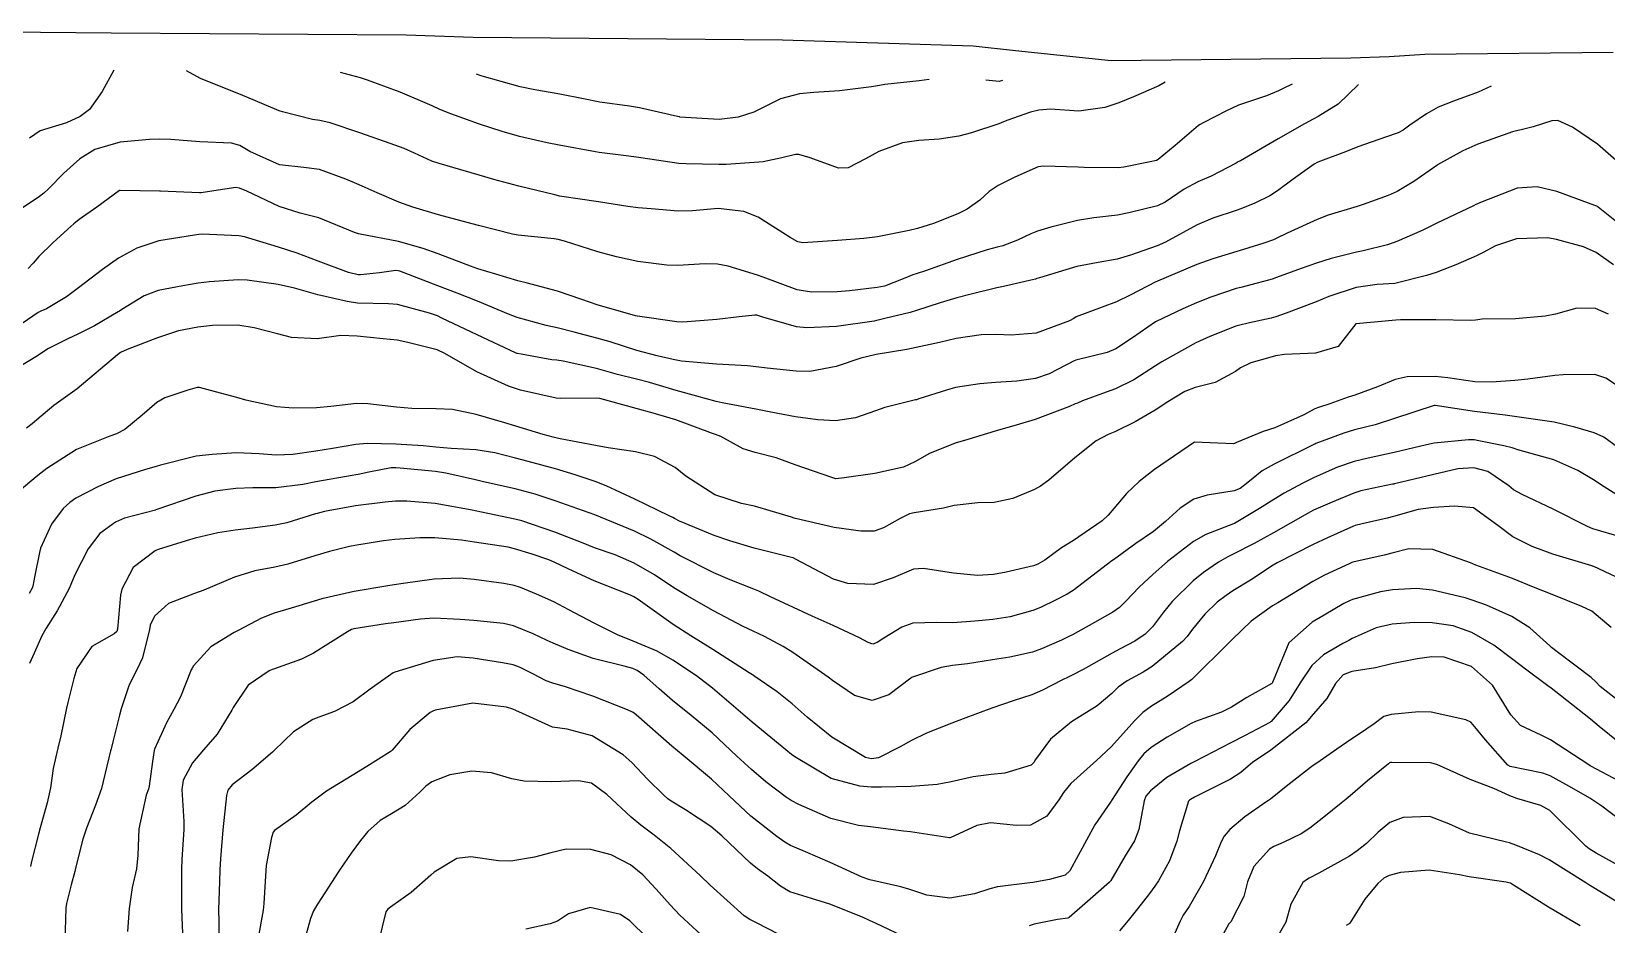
# Model space of a CAD drawing. Header units: metres. Extents: x 292545 to 299085, y 7450245 to 7463078.
# Drawn here: x 294543.8 to 294622.7, y 7462892.3 to 7462937 of the extents above; entities that cross this region are included whole.
import ezdxf

# ---------------------------------------------------------------- set-up
doc = ezdxf.new("R2010")
doc.units = ezdxf.units.M
for name, color, linetype in [('Area', 45, 'Continuous'), ('Curvas de Nivel 1m', 11, 'Continuous'), ('Curvas de Nivel 5m', 15, 'Continuous')]:
    doc.layers.add(name, color=color, linetype=linetype)

msp = doc.modelspace()

# ---------------------------------------------------------------- linework, layer by layer
at = {"layer": 'Area'}
msp.add_polyline3d([(294540.727, 7462937.02, 704.057), (294547.808, 7462936.96, 722.727), (294562.586, 7462936.849, 712.168), (294565.946, 7462936.73, 715.758), (294581.441, 7462936.61, 722.018), (294590.985, 7462936.302, 710.29), (294593.107, 7462936.06, 714.611), (294597.896, 7462935.571, 717.009), (294609.9, 7462935.709, 706.126), (294611.825, 7462935.775, 713.286), (294613.617, 7462935.879, 709.806), (294623.053, 7462935.99, 712.307)], dxfattribs=at)
at = {"layer": 'Curvas de Nivel 1m', "flags": 128}
for points, elevation in [([(294547.943, 7462935.09), (294547.365, 7462934.021), (294546.728, 7462933.105), (294546.269, 7462932.759), (294545.585, 7462932.44), (294544.262, 7462932.037), (294543.723, 7462931.68)], 703), ([(294606.973, 7462934.39), (294606.525, 7462934.163), (294606.289, 7462934.046), (294605.679, 7462933.801), (294604.282, 7462933.333), (294603.671, 7462933.044), (294602.514, 7462932.448), (294602.354, 7462932.367), (294602.272, 7462932.311), (294601.107, 7462931.313), (294600.254, 7462930.602), (294600.176, 7462930.558), (294599.853, 7462930.484), (294598.528, 7462930.218), (294598.248, 7462930.191), (294596.554, 7462930.211), (294596.248, 7462930.22), (294594.517, 7462930.278), (294594.248, 7462930.239), (294593.075, 7462929.727), (294592.234, 7462929.299), (294591.791, 7462929.012), (294591.322, 7462928.579), (294590.69, 7462928.113), (294590.216, 7462927.88), (294589, 7462927.398), (294588.208, 7462927.147), (294587.782, 7462927.049), (294586.204, 7462926.74), (294585.52, 7462926.65), (294584.202, 7462926.547), (294582.455, 7462926.433), (294582.201, 7462926.481), (294581.827, 7462926.694), (294580.213, 7462927.722), (294579.497, 7462928.002), (294578.217, 7462928.148), (294576.928, 7462928.04), (294576.215, 7462928.016), (294574.859, 7462928.132), (294574.217, 7462928.193), (294573.692, 7462928.262), (294572.22, 7462928.484), (294570.275, 7462928.777), (294570.222, 7462928.785), (294570.03, 7462928.832), (294568.237, 7462929.269), (294566.979, 7462929.608), (294566.242, 7462929.825), (294564.927, 7462930.212), (294564.248, 7462930.4), (294563.876, 7462930.533), (294563.009, 7462930.919), (294562.483, 7462931.155), (294562.256, 7462931.242), (294561.783, 7462931.409), (294560.263, 7462931.95), (294558.784, 7462932.448), (294558.269, 7462932.56), (294557.903, 7462932.61), (294556.391, 7462932.998), (294556.273, 7462933.03), (294556.227, 7462933.047), (294554.286, 7462933.872), (294552.914, 7462934.414), (294552.297, 7462934.665), (294551.583, 7462935.05)], 703), ([(294600.603, 7462934.48), (294600.291, 7462934.298), (294599.026, 7462933.752), (294598.282, 7462933.454), (294597.581, 7462933.206), (294596.278, 7462933.031), (294594.864, 7462933.127), (294594.278, 7462933.087), (294593.858, 7462932.973), (294592.678, 7462932.566), (294592.391, 7462932.449), (294592.271, 7462932.402), (294590.911, 7462931.939), (294590.265, 7462931.782), (294589.283, 7462931.625), (294588.262, 7462931.552), (294587.445, 7462931.445), (294586.257, 7462931.01), (294585.595, 7462930.65), (294584.724, 7462930.185), (294584.245, 7462930.174), (294582.827, 7462930.684), (294582.255, 7462930.86), (294582.091, 7462930.856), (294581.404, 7462930.698), (294580.466, 7462930.491), (294580.249, 7462930.47), (294578.619, 7462930.363), (294578.247, 7462930.362), (294576.617, 7462930.386), (294576.248, 7462930.405), (294574.337, 7462930.694), (294574.252, 7462930.703), (294573.613, 7462930.79), (294572.391, 7462930.944), (294572.254, 7462930.966), (294572.072, 7462930.994), (294570.258, 7462931.321), (294569.658, 7462931.437), (294568.262, 7462931.757), (294567.405, 7462932.003), (294566.268, 7462932.379), (294564.825, 7462932.894), (294564.276, 7462933.12), (294563.889, 7462933.296), (294562.289, 7462933.983), (294560.659, 7462934.585), (294560.299, 7462934.698), (294559.303, 7462934.96)], 704), ([(294610.293, 7462934.36), (294609.275, 7462933.378), (294608.277, 7462932.763), (294608.022, 7462932.636), (294607.583, 7462932.387), (294606.265, 7462931.64), (294604.374, 7462930.548), (294604.253, 7462930.486), (294604.218, 7462930.465), (294604.157, 7462930.431), (294602.908, 7462929.779), (294602.238, 7462929.486), (294601.564, 7462929.129), (294600.6, 7462928.474), (294600.221, 7462928.292), (294598.781, 7462927.931), (294598.216, 7462927.822), (294597.041, 7462927.686), (294596.213, 7462927.555), (294594.884, 7462927.214), (294594.208, 7462927.023), (294593.878, 7462926.882), (294593.208, 7462926.56), (294592.479, 7462926.288), (294592.199, 7462926.212), (294591.697, 7462926.077), (294590.193, 7462925.599), (294588.61, 7462925.037), (294588.186, 7462924.903), (294587.973, 7462924.834), (294587.487, 7462924.627), (294586.542, 7462924.272), (294586.176, 7462924.192), (294584.8, 7462924.034), (294584.173, 7462923.979), (294582.891, 7462923.964), (294582.174, 7462924.079), (294580.468, 7462924.707), (294580.184, 7462924.822), (294578.722, 7462925.266), (294578.189, 7462925.364), (294577.56, 7462925.375), (294576.188, 7462925.298), (294575.646, 7462925.308), (294574.19, 7462925.503), (294573.13, 7462925.734), (294572.195, 7462925.983), (294570.516, 7462926.51), (294570.201, 7462926.609), (294570.011, 7462926.643), (294568.202, 7462926.811), (294567.914, 7462926.863), (294566.209, 7462927.304), (294565.641, 7462927.456), (294564.217, 7462927.829), (294562.927, 7462928.215), (294562.226, 7462928.471), (294561.135, 7462928.941), (294560.237, 7462929.34), (294559.575, 7462929.621), (294558.244, 7462930.101), (294557.464, 7462930.201), (294556.246, 7462930.349), (294554.756, 7462931.015), (294554.256, 7462931.309), (294553.849, 7462931.432), (294552.258, 7462931.499), (294550.801, 7462931.604), (294550.259, 7462931.633), (294549.729, 7462931.604), (294548.257, 7462931.479), (294546.988, 7462931.109), (294546.248, 7462930.648), (294545.444, 7462929.925), (294544.675, 7462929.136), (294544.448, 7462928.919), (294544.227, 7462928.763), (294543.264, 7462928.102)], 702), ([(294616.933, 7462934.28), (294616.29, 7462933.979), (294615.056, 7462933.532), (294614.282, 7462933.227), (294613.691, 7462932.904), (294612.862, 7462932.324), (294612.525, 7462932.073), (294612.269, 7462931.936), (294611.647, 7462931.72), (294610.262, 7462931.237), (294609.635, 7462930.99), (294608.254, 7462930.473), (294608.076, 7462930.383), (294607.017, 7462929.623), (294606.232, 7462929.042), (294605.849, 7462928.793), (294605.098, 7462928.421), (294604.482, 7462928.166), (294604.219, 7462928.071), (294602.987, 7462927.67), (294602.212, 7462927.339), (294600.625, 7462926.474), (294600.201, 7462926.282), (294598.87, 7462925.819), (294598.194, 7462925.613), (294597.255, 7462925.446), (294596.19, 7462925.256), (294594.319, 7462924.683), (294594.184, 7462924.64), (294594.114, 7462924.621), (294593.808, 7462924.554), (294592.504, 7462924.241), (294592.177, 7462924.174), (294590.897, 7462923.864), (294590.169, 7462923.684), (294589.337, 7462923.437), (294588.159, 7462923.046), (294587.831, 7462922.95), (294586.573, 7462922.636), (294586.236, 7462922.556), (294586.152, 7462922.536), (294586.023, 7462922.513), (294584.149, 7462922.25), (294582.658, 7462922.174), (294582.148, 7462922.229), (294580.462, 7462922.707), (294580.154, 7462922.803), (294580.05, 7462922.816), (294579.277, 7462922.723), (294578.151, 7462922.591), (294576.45, 7462922.457), (294576.15, 7462922.474), (294574.176, 7462922.757), (294574.153, 7462922.765), (294574.082, 7462922.781), (294572.161, 7462923.333), (294571.383, 7462923.599), (294570.171, 7462924.011), (294568.599, 7462924.431), (294568.178, 7462924.539), (294567.074, 7462924.871), (294566.186, 7462925.139), (294565.807, 7462925.264), (294564.193, 7462925.877), (294563.437, 7462926.153), (294562.199, 7462926.495), (294560.285, 7462926.866), (294560.202, 7462926.881), (294560.002, 7462926.952), (294558.214, 7462927.686), (294557.277, 7462927.924), (294556.222, 7462928.246), (294554.602, 7462929.016), (294554.234, 7462929.178), (294554.056, 7462929.2), (294552.954, 7462929.033), (294552.328, 7462928.942), (294552.231, 7462928.936), (294550.279, 7462929.023), (294550.232, 7462929.027), (294548.26, 7462929.063), (294548.232, 7462929.056), (294547.098, 7462928.229), (294546.21, 7462927.603), (294545.939, 7462927.391), (294545.636, 7462927.126), (294544.891, 7462926.438), (294544.189, 7462925.745), (294543.905, 7462925.424), (294543.659, 7462925.145)], 701), ([(294623.373, 7462927.361), (294622.289, 7462928.219), (294622.255, 7462928.251), (294622.223, 7462928.274), (294622.134, 7462928.311), (294620.231, 7462929.007), (294619.243, 7462929.24), (294618.232, 7462929.18), (294616.397, 7462928.46), (294616.224, 7462928.379), (294616.166, 7462928.348), (294616.055, 7462928.292), (294614.815, 7462927.706), (294614.214, 7462927.414), (294613.476, 7462927.051), (294612.205, 7462926.493), (294611.749, 7462926.337), (294610.522, 7462926.031), (294610.197, 7462925.962), (294608.919, 7462925.646), (294608.189, 7462925.422), (294607.419, 7462925.157), (294606.177, 7462924.69), (294605.968, 7462924.62), (294605.215, 7462924.42), (294604.395, 7462924.203), (294604.17, 7462924.139), (294602.898, 7462923.717), (294602.168, 7462923.431), (294601.494, 7462923.129), (294600.153, 7462922.497), (294600.125, 7462922.48), (294598.969, 7462921.668), (294598.139, 7462921.125), (294597.7, 7462920.941), (294596.133, 7462920.551), (294596.056, 7462920.521), (294594.791, 7462919.872), (294594.119, 7462919.64), (294593.176, 7462919.501), (294592.116, 7462919.431), (294591.322, 7462919.375), (294590.112, 7462919.183), (294589.653, 7462919.061), (294588.269, 7462918.618), (294588.146, 7462918.576), (294588.102, 7462918.567), (294586.561, 7462918.18), (294586.104, 7462918.026), (294585.089, 7462917.664), (294584.096, 7462917.515), (294583.21, 7462917.565), (294582.098, 7462917.727), (294580.847, 7462917.958), (294580.104, 7462918.106), (294578.426, 7462918.417), (294578.109, 7462918.492), (294577.154, 7462918.75), (294576.116, 7462919.043), (294574.776, 7462919.436), (294574.121, 7462919.604), (294573.176, 7462919.847), (294572.126, 7462920.136), (294570.456, 7462920.501), (294570.13, 7462920.549), (294569.878, 7462920.582), (294568.355, 7462920.857), (294568.164, 7462920.891), (294568.133, 7462920.899), (294568.064, 7462920.93), (294566.142, 7462921.831), (294564.379, 7462922.669), (294564.152, 7462922.771), (294564.058, 7462922.807), (294563.752, 7462922.906), (294562.159, 7462923.345), (294561.707, 7462923.387), (294560.16, 7462923.418), (294559.628, 7462923.488), (294558.166, 7462923.824), (294557, 7462924.158), (294556.173, 7462924.354), (294554.626, 7462924.566), (294554.179, 7462924.579), (294552.735, 7462924.477), (294552.177, 7462924.406), (294551.407, 7462924.284), (294550.173, 7462924.043), (294549.475, 7462923.772), (294548.355, 7462923.088), (294548.233, 7462923.018), (294548.161, 7462922.974), (294546.981, 7462922.277), (294546.144, 7462921.852), (294545.639, 7462921.626), (294544.668, 7462921.135), (294544.339, 7462920.93), (294544.129, 7462920.775), (294543.114, 7462920.159)], 699), ([(294623.063, 7462925.334), (294622.199, 7462925.95), (294621.563, 7462926.226), (294620.206, 7462926.596), (294619.775, 7462926.677), (294618.207, 7462926.634), (294617.153, 7462926.276), (294616.537, 7462925.946), (294616.195, 7462925.782), (294615.164, 7462925.325), (294614.183, 7462924.954), (294613.692, 7462924.803), (294612.174, 7462924.408), (294612.105, 7462924.4), (294611.231, 7462924.344), (294610.171, 7462924.198), (294608.799, 7462923.742), (294608.164, 7462923.48), (294606.674, 7462922.918), (294606.156, 7462922.735), (294605.908, 7462922.66), (294604.83, 7462922.423), (294604.28, 7462922.3), (294604.151, 7462922.262), (294602.841, 7462921.748), (294602.143, 7462921.422), (294600.442, 7462920.475), (294600.252, 7462920.357), (294600.13, 7462920.279), (294599.035, 7462919.575), (294598.112, 7462919.129), (294597.655, 7462918.959), (294596.472, 7462918.516), (294596.212, 7462918.409), (294596.101, 7462918.363), (294595.819, 7462918.244), (294594.093, 7462917.578), (294593.302, 7462917.346), (294592.087, 7462917), (294590.715, 7462916.591), (294590.081, 7462916.395), (294588.806, 7462915.882), (294588.071, 7462915.457), (294587.498, 7462915.197), (294586.065, 7462914.88), (294584.523, 7462914.663), (294584.111, 7462914.62), (294584.062, 7462914.626), (294583.913, 7462914.672), (294582.069, 7462915.322), (294581.115, 7462915.657), (294580.075, 7462915.935), (294579.468, 7462916.11), (294578.346, 7462916.736), (294578.084, 7462916.84), (294577.939, 7462916.887), (294576.095, 7462917.567), (294574.968, 7462917.909), (294574.103, 7462918.132), (294572.286, 7462918.632), (294572.111, 7462918.66), (294570.305, 7462918.633), (294570.11, 7462918.656), (294569.281, 7462918.842), (294568.312, 7462919.054), (294568.115, 7462919.115), (294567.72, 7462919.261), (294566.124, 7462919.967), (294564.523, 7462920.896), (294564.135, 7462921.068), (294562.667, 7462921.45), (294562.139, 7462921.558), (294561.444, 7462921.633), (294560.141, 7462921.765), (294559.313, 7462921.786), (294558.14, 7462921.631), (294556.843, 7462921.692), (294556.142, 7462921.873), (294554.981, 7462922.181), (294554.152, 7462922.311), (294552.894, 7462922.29), (294552.15, 7462922.21), (294551.184, 7462922.023), (294550.142, 7462921.681), (294549.705, 7462921.509), (294548.619, 7462921.085), (294548.281, 7462920.939), (294548.13, 7462920.83), (294546.113, 7462919.12), (294544.946, 7462918.286), (294544.089, 7462917.565), (294543.861, 7462917.368), (294543.569, 7462917.145)], 698), ([(294622.817, 7462922.867), (294622.162, 7462923.143), (294621.231, 7462923.16), (294620.159, 7462922.865), (294619.641, 7462922.762), (294618.157, 7462922.629), (294616.478, 7462922.607), (294616.156, 7462922.56), (294615.909, 7462922.539), (294614.156, 7462922.581), (294612.394, 7462922.575), (294612.155, 7462922.559), (294610.174, 7462922.381), (294610.153, 7462922.376), (294609.272, 7462921.238), (294608.138, 7462920.909), (294606.581, 7462920.847), (294606.137, 7462920.769), (294605.849, 7462920.699), (294604.89, 7462920.422), (294604.379, 7462920.178), (294604.126, 7462919.997), (294603.118, 7462919.44), (294602.114, 7462919.186), (294601.585, 7462918.983), (294600.748, 7462918.47), (294600.099, 7462918.059), (294599.107, 7462917.475), (294598.088, 7462916.97), (294597.758, 7462916.831), (294597.154, 7462916.509), (294596.074, 7462915.666), (294594.783, 7462914.543), (294594.366, 7462914.24), (294594.056, 7462914.076), (294592.981, 7462913.628), (294592.046, 7462913.435), (294591.221, 7462913.406), (294590.043, 7462913.273), (294589.502, 7462913.145), (294588.037, 7462912.911), (294587.804, 7462912.855), (294587.325, 7462912.627), (294586.498, 7462912.166), (294586.027, 7462912), (294585.361, 7462911.985), (294584.028, 7462912.171), (294582.095, 7462912.627), (294582.032, 7462912.646), (294581.893, 7462912.691), (294580.041, 7462913.246), (294579.392, 7462913.371), (294578.049, 7462913.807), (294576.603, 7462914.755), (294576.067, 7462915.177), (294575.028, 7462915.731), (294574.075, 7462915.964), (294572.716, 7462916.164), (294572.078, 7462916.284), (294570.298, 7462916.611), (294570.081, 7462916.66), (294569.946, 7462916.696), (294569.45, 7462916.839), (294568.089, 7462917.256), (294567.533, 7462917.424), (294566.097, 7462917.837), (294564.913, 7462918.08), (294564.101, 7462918.123), (294562.875, 7462918.144), (294562.102, 7462918.209), (294560.671, 7462918.378), (294560.105, 7462918.394), (294558.822, 7462918.243), (294558.101, 7462918.162), (294556.932, 7462918.156), (294556.101, 7462918.221), (294554.564, 7462918.557), (294554.108, 7462918.688), (294552.796, 7462919.04), (294552.247, 7462919.181), (294552.114, 7462919.181), (294552.004, 7462919.161), (294551.654, 7462919.055), (294550.508, 7462918.665), (294550.103, 7462918.429), (294549.372, 7462917.799), (294548.495, 7462917.086), (294548.081, 7462916.875), (294547.741, 7462916.757), (294546.073, 7462916.089), (294544.587, 7462915.135), (294544.296, 7462914.902), (294544.059, 7462914.715), (294543.205, 7462913.994)], 697), ([(294624.111, 7462918.706), (294622.683, 7462919.654), (294622.127, 7462919.843), (294620.533, 7462919.83), (294620.126, 7462919.789), (294618.766, 7462919.611), (294618.122, 7462919.541), (294616.95, 7462919.448), (294616.121, 7462919.474), (294614.762, 7462919.665), (294614.124, 7462919.735), (294612.734, 7462919.721), (294612.122, 7462919.584), (294611.237, 7462919.228), (294610.11, 7462918.808), (294609.775, 7462918.697), (294608.847, 7462918.373), (294608.286, 7462918.193), (294608.1, 7462918.121), (294607.516, 7462917.808), (294606.091, 7462917.174), (294605.522, 7462916.982), (294604.182, 7462916.429), (294604.115, 7462916.397), (294604.082, 7462916.382), (294604.022, 7462916.37), (294602.083, 7462916.45), (294600.069, 7462915.08), (294599.311, 7462914.488), (294598.672, 7462913.875), (294598.042, 7462913.133), (294597.752, 7462912.79), (294597.451, 7462912.509), (294596.023, 7462911.53), (294595.406, 7462911.149), (294594.572, 7462910.544), (294594.223, 7462910.335), (294594.01, 7462910.261), (294592.636, 7462909.934), (294592.005, 7462909.814), (294591.202, 7462909.779), (294590.006, 7462909.883), (294588.498, 7462910.125), (294588.008, 7462910.092), (294586.981, 7462909.652), (294586, 7462909.328), (294584.708, 7462909.368), (294584.002, 7462909.593), (294582.129, 7462910.571), (294582.012, 7462910.64), (294581.976, 7462910.654), (294581.825, 7462910.692), (294580.017, 7462911.145), (294578.8, 7462911.508), (294578.023, 7462911.775), (294576.288, 7462912.5), (294576.032, 7462912.629), (294575.942, 7462912.671), (294575.755, 7462912.764), (294574.045, 7462913.603), (294572.604, 7462914.255), (294572.06, 7462914.476), (294571.06, 7462914.82), (294570.066, 7462915.113), (294568.7, 7462915.481), (294568.071, 7462915.648), (294567.031, 7462915.912), (294566.075, 7462916.063), (294564.841, 7462916.127), (294564.076, 7462916.198), (294563.434, 7462916.268), (294562.077, 7462916.348), (294560.644, 7462916.378), (294560.077, 7462916.33), (294558.899, 7462916.137), (294558.073, 7462916.004), (294556.917, 7462915.833), (294556.071, 7462915.791), (294555.22, 7462915.86), (294554.072, 7462915.908), (294552.872, 7462915.839), (294552.07, 7462915.745), (294550.288, 7462915.291), (294550.064, 7462915.225), (294549.535, 7462915.075), (294548.058, 7462914.611), (294547.18, 7462914.229), (294546.048, 7462913.637), (294545.74, 7462913.429), (294545.409, 7462913.126), (294544.821, 7462912.342), (294544.279, 7462911.137), (294544.22, 7462910.929), (294543.999, 7462909.779), (294543.89, 7462909.245), (294543.858, 7462909.141), (294543.713, 7462908.867)], 696), ([(294623.495, 7462913.646), (294622.592, 7462914.212), (294622.058, 7462914.56), (294621.269, 7462915.024), (294620.076, 7462915.568), (294618.27, 7462916.069), (294618.082, 7462916.132), (294617.987, 7462916.167), (294617.565, 7462916.268), (294616.32, 7462916.521), (294616.086, 7462916.559), (294615.806, 7462916.572), (294614.084, 7462916.396), (294613.703, 7462916.316), (294612.079, 7462915.925), (294610.78, 7462915.649), (294610.074, 7462915.478), (294609.245, 7462915.194), (294608.066, 7462914.677), (294607.497, 7462914.388), (294606.57, 7462913.888), (294606.05, 7462913.574), (294605.338, 7462913.123), (294604.168, 7462912.429), (294604.083, 7462912.379), (294604.032, 7462912.358), (294602.642, 7462911.829), (294602.023, 7462911.48), (294600.731, 7462910.469), (294600.006, 7462909.837), (294599.307, 7462909.179), (294598.643, 7462908.493), (294598.312, 7462908.172), (294597.985, 7462907.942), (294597.073, 7462907.417), (294595.967, 7462906.799), (294595.789, 7462906.708), (294595.407, 7462906.536), (294594.404, 7462906.1), (294593.957, 7462905.939), (294592.828, 7462905.688), (294591.953, 7462905.542), (294590.711, 7462905.349), (294589.95, 7462905.261), (294589.384, 7462905.171), (294587.943, 7462904.675), (294587.909, 7462904.655), (294587.865, 7462904.621), (294586.766, 7462903.8), (294585.932, 7462903.512), (294585.04, 7462903.759), (294583.941, 7462904.515), (294583.733, 7462904.672), (294581.955, 7462905.908), (294581.475, 7462906.214), (294580.539, 7462906.711), (294579.967, 7462906.989), (294579.474, 7462907.222), (294577.982, 7462907.997), (294576.658, 7462908.753), (294575.997, 7462909.161), (294575.027, 7462909.798), (294574.009, 7462910.394), (294573.055, 7462910.8), (294572.018, 7462911.16), (294571.454, 7462911.383), (294570.03, 7462911.945), (294568.388, 7462912.504), (294568.039, 7462912.592), (294566.687, 7462912.874), (294566.044, 7462913.005), (294565.888, 7462913.038), (294564.048, 7462913.372), (294562.622, 7462913.495), (294562.049, 7462913.491), (294561.534, 7462913.449), (294560.046, 7462913.256), (294558.497, 7462912.973), (294558.137, 7462912.883), (294558.041, 7462912.853), (294556.611, 7462912.417), (294556.032, 7462912.287), (294554.892, 7462912.149), (294554.028, 7462912.05), (294553.154, 7462911.905), (294552.022, 7462911.64), (294551.573, 7462911.501), (294550.167, 7462911.068), (294550.052, 7462911.03), (294550.012, 7462911.014), (294548.915, 7462910.169), (294548.344, 7462909.086), (294548.286, 7462908.791), (294548.128, 7462907.088), (294548.093, 7462906.967), (294547.969, 7462906.856), (294546.851, 7462906.215), (294546.095, 7462905.118), (294545.938, 7462904.62), (294545.643, 7462903.405), (294545.577, 7462903.123), (294545.289, 7462901.74), (294545.144, 7462901.127), (294544.911, 7462900.101), (294544.771, 7462899.131), (294544.614, 7462898.384), (294544.263, 7462897.136), (294544.176, 7462896.808), (294543.827, 7462895.44), (294543.767, 7462895.198)], 694), ([(294623.506, 7462911.676), (294622.032, 7462912.114), (294621.762, 7462912.223), (294620.046, 7462913.092), (294618.491, 7462913.821), (294618.06, 7462914.068), (294617.813, 7462914.264), (294616.774, 7462914.983), (294616.072, 7462915.171), (294615.263, 7462915.107), (294614.068, 7462914.825), (294612.087, 7462914.363), (294612.063, 7462914.354), (294611.998, 7462914.341), (294610.408, 7462914.006), (294610.056, 7462913.9), (294608.97, 7462913.45), (294608.043, 7462913.037), (294607.611, 7462912.815), (294606.884, 7462912.397), (294606.028, 7462911.91), (294605.066, 7462911.376), (294604.017, 7462910.847), (294603.738, 7462910.71), (294603.282, 7462910.437), (294602.526, 7462909.926), (294602.004, 7462909.512), (294600.958, 7462908.466), (294600.526, 7462907.933), (294599.974, 7462907.208), (294599.611, 7462906.841), (294599.085, 7462906.489), (294598.355, 7462906.1), (294597.957, 7462905.882), (294596.493, 7462905.067), (294595.945, 7462904.775), (294595.778, 7462904.698), (294595.438, 7462904.535), (294594.458, 7462904.022), (294593.932, 7462903.796), (294592.994, 7462903.493), (294591.921, 7462903.119), (294590.489, 7462902.591), (294589.92, 7462902.381), (294588.658, 7462901.866), (294587.906, 7462901.502), (294587.336, 7462901.191), (294586.24, 7462900.645), (294585.892, 7462900.59), (294585.589, 7462900.653), (294583.908, 7462901.68), (294582.682, 7462902.682), (294581.929, 7462903.346), (294581.173, 7462903.939), (294580.053, 7462904.718), (294579.987, 7462904.763), (294579.944, 7462904.788), (294579.773, 7462904.894), (294577.956, 7462906.062), (294576.842, 7462906.751), (294575.971, 7462907.318), (294574.204, 7462908.573), (294573.992, 7462908.709), (294573.82, 7462908.792), (294572, 7462909.509), (294570.733, 7462910.095), (294570.009, 7462910.435), (294569.729, 7462910.553), (294568.906, 7462910.847), (294568.017, 7462911.115), (294567.698, 7462911.183), (294566.021, 7462911.443), (294565.369, 7462911.54), (294564.024, 7462911.665), (294563.271, 7462911.664), (294562.023, 7462911.575), (294561.449, 7462911.508), (294560.018, 7462911.282), (294559.749, 7462911.222), (294558.757, 7462910.969), (294558.011, 7462910.757), (294556.662, 7462910.338), (294556.005, 7462910.188), (294555.013, 7462909.999), (294554, 7462909.693), (294552.463, 7462909.043), (294551.991, 7462908.862), (294550.687, 7462908.362), (294549.98, 7462907.735), (294549.77, 7462907.277), (294549.727, 7462907.072), (294549.385, 7462905.642), (294549.114, 7462905.078), (294548.721, 7462904.296), (294548.314, 7462903.086), (294548.225, 7462902.78), (294547.898, 7462901.447), (294547.828, 7462901.157), (294547.811, 7462901.091), (294547.788, 7462900.988), (294547.322, 7462899.098), (294547.036, 7462898.274), (294546.575, 7462897.113), (294546.402, 7462896.557), (294546.034, 7462895.118), (294545.991, 7462894.949), (294545.814, 7462894.27), (294545.582, 7462893.346), (294545.548, 7462893.123), (294545.494, 7462891.415)], 693), ([(294624, 7462909.313), (294622.08, 7462910.219), (294622.029, 7462910.235), (294622.013, 7462910.237), (294621.985, 7462910.248), (294620.019, 7462910.842), (294618.99, 7462911.223), (294618.027, 7462911.704), (294617.277, 7462912.278), (294616.046, 7462913.153), (294615.1, 7462913.246), (294614.046, 7462913.182), (294613.282, 7462913.084), (294612.039, 7462912.73), (294611.73, 7462912.651), (294610.466, 7462912.356), (294610.12, 7462912.272), (294610.032, 7462912.24), (294608.738, 7462911.66), (294608.022, 7462911.326), (294606.22, 7462910.407), (294606.012, 7462910.285), (294604.881, 7462909.545), (294603.999, 7462908.998), (294603.656, 7462908.774), (294603.219, 7462908.438), (294602.595, 7462907.833), (294601.972, 7462907.078), (294601.711, 7462906.718), (294601.481, 7462906.465), (294599.95, 7462905.211), (294599.509, 7462904.923), (294598.711, 7462904.492), (294598.26, 7462904.174), (294597.933, 7462903.866), (294597.198, 7462903.236), (294596.045, 7462902.528), (294595.912, 7462902.446), (294594.868, 7462901.576), (294594.113, 7462900.548), (294594.028, 7462900.412), (294593.89, 7462900.272), (294592.578, 7462899.871), (294591.885, 7462899.798), (294590.984, 7462899.684), (294589.881, 7462899.437), (294589.189, 7462899.298), (294587.879, 7462899.203), (294586.404, 7462899.168), (294585.878, 7462899.174), (294585.321, 7462899.213), (294583.882, 7462899.599), (294582.052, 7462900.688), (294581.895, 7462900.81), (294581.328, 7462901.272), (294579.918, 7462902.423), (294579.575, 7462902.723), (294577.937, 7462904.13), (294577.125, 7462904.748), (294575.951, 7462905.535), (294575.164, 7462905.981), (294573.96, 7462906.483), (294573.182, 7462906.798), (294571.972, 7462907.4), (294570.744, 7462908.06), (294569.987, 7462908.447), (294569.124, 7462908.843), (294568.315, 7462909.174), (294567.997, 7462909.277), (294567.485, 7462909.378), (294566, 7462909.572), (294565.255, 7462909.632), (294564, 7462909.594), (294562.447, 7462909.373), (294561.997, 7462909.3), (294561.675, 7462909.254), (294559.993, 7462908.969), (294559.902, 7462908.951), (294558.367, 7462908.595), (294557.986, 7462908.487), (294556.835, 7462908.136), (294555.982, 7462907.883), (294555.352, 7462907.634), (294554.179, 7462907.018), (294554.043, 7462906.948), (294553.971, 7462906.914), (294552.8, 7462906.198), (294551.946, 7462905.253), (294551.865, 7462905.13), (294551.825, 7462905.051), (294551.284, 7462903.701), (294550.954, 7462903.06), (294550.583, 7462902.394), (294549.979, 7462901.069), (294549.96, 7462901.001), (294549.887, 7462900.451), (294549.719, 7462899.227), (294549.679, 7462899.072), (294549.566, 7462898.771), (294549.2, 7462897.08), (294549.146, 7462895.767), (294549.089, 7462895.081), (294548.872, 7462894.143), (294548.714, 7462893.086), (294548.637, 7462891.933)], 692), ([(294622.942, 7462907.175), (294621.98, 7462907.977), (294621.481, 7462908.225), (294619.992, 7462908.813), (294619.062, 7462909.189), (294618.003, 7462909.614), (294616.169, 7462910.288), (294616.014, 7462910.356), (294615.9, 7462910.405), (294614.021, 7462911.077), (294612.806, 7462911.114), (294612.019, 7462910.902), (294611.579, 7462910.782), (294610.014, 7462910.442), (294609.952, 7462910.422), (294609.815, 7462910.362), (294608.587, 7462909.792), (294607.999, 7462909.473), (294606.249, 7462908.406), (294605.99, 7462908.248), (294604.92, 7462907.479), (294603.965, 7462906.571), (294603.899, 7462906.495), (294603.834, 7462906.432), (294601.944, 7462904.567), (294601.813, 7462904.461), (294600.699, 7462903.705), (294599.924, 7462903.227), (294599.494, 7462902.909), (294599.064, 7462902.488), (294598.523, 7462901.877), (294597.9, 7462901.193), (294597.159, 7462900.511), (294595.881, 7462899.358), (294595.51, 7462898.9), (294595.287, 7462898.536), (294594.683, 7462897.719), (294593.854, 7462897.264), (294593.161, 7462897.249), (294591.855, 7462897.377), (294591.181, 7462897.253), (294589.843, 7462896.637), (294589.812, 7462896.631), (294587.848, 7462896.927), (294587.5, 7462896.973), (294585.851, 7462897.181), (294585.252, 7462897.255), (294583.857, 7462897.604), (294582.26, 7462898.293), (294581.87, 7462898.494), (294581.573, 7462898.694), (294580.612, 7462899.441), (294579.886, 7462900.052), (294579.158, 7462900.727), (294577.91, 7462901.883), (294576.868, 7462902.751), (294575.93, 7462903.504), (294575.258, 7462904.092), (294574.489, 7462904.782), (294574.166, 7462905.007), (294573.946, 7462905.105), (294573.509, 7462905.232), (294571.951, 7462905.617), (294570.712, 7462906.066), (294569.958, 7462906.38), (294569.646, 7462906.521), (294568.944, 7462906.845), (294567.969, 7462907.252), (294567.469, 7462907.367), (294565.972, 7462907.515), (294565.294, 7462907.566), (294563.974, 7462907.626), (294563.304, 7462907.579), (294561.97, 7462907.402), (294561.559, 7462907.345), (294559.965, 7462907.095), (294559.851, 7462907.066), (294559.65, 7462906.955), (294557.952, 7462905.877), (294557.35, 7462905.588), (294555.944, 7462905.085), (294555.884, 7462905.06), (294555.736, 7462905.002), (294554.672, 7462904.277), (294553.924, 7462903.165), (294553.856, 7462903.021), (294553.117, 7462901.819), (294552.442, 7462901.042), (294551.886, 7462900.389), (294551.418, 7462899.514), (294551.354, 7462899.055), (294551.46, 7462897.451), (294551.455, 7462897.054), (294551.347, 7462895.538), (294551.345, 7462895.055), (294551.34, 7462893.522), (294551.343, 7462893.055), (294551.409, 7462891.431)], 691), ([(294623.901, 7462900.963), (294622.339, 7462902.216), (294621.918, 7462902.567), (294620.415, 7462903.756), (294619.941, 7462904.12), (294619.778, 7462904.242), (294618.721, 7462905.029), (294617.956, 7462905.61), (294617.067, 7462906.279), (294615.969, 7462906.921), (294615.027, 7462907.245), (294613.974, 7462907.404), (294613.073, 7462907.422), (294611.973, 7462907.335), (294611.177, 7462907.142), (294609.965, 7462906.613), (294609.803, 7462906.523), (294609.513, 7462906.365), (294608.529, 7462905.802), (294607.952, 7462905.257), (294607.376, 7462904.389), (294606.811, 7462903.516), (294605.914, 7462902.455), (294605.889, 7462902.435), (294605.846, 7462902.411), (294604.585, 7462901.744), (294603.902, 7462901.382), (294602.093, 7462900.457), (294601.892, 7462900.359), (294600.698, 7462899.658), (294599.878, 7462898.99), (294599.646, 7462898.712), (294599.549, 7462898.483), (294599.288, 7462897.049), (294599.07, 7462896.488), (294598.604, 7462895.724), (294597.89, 7462894.499), (294597.863, 7462894.459), (294597.822, 7462894.417), (294596.855, 7462893.556), (294595.804, 7462892.638), (294595.732, 7462892.602), (294595.21, 7462892.536), (294594.037, 7462892.31), (294593.798, 7462892.219)], 689), ([(294623.883, 7462899.193), (294621.927, 7462900.22), (294621.893, 7462900.242), (294621.83, 7462900.284), (294619.906, 7462901.545), (294619.44, 7462901.779), (294618.399, 7462902.263), (294617.921, 7462902.788), (294617.008, 7462904.279), (294615.952, 7462905.206), (294614.586, 7462905.674), (294613.957, 7462905.69), (294613.235, 7462905.6), (294611.953, 7462905.34), (294611.146, 7462905.153), (294609.949, 7462904.968), (294609.517, 7462904.795), (294609.143, 7462904.368), (294608.699, 7462903.605), (294607.918, 7462902.711), (294607.774, 7462902.523), (294607.646, 7462902.384), (294605.899, 7462901.025), (294605.53, 7462900.78), (294605.002, 7462900.419), (294604.401, 7462899.912), (294603.884, 7462899.576), (294602.079, 7462898.661), (294601.874, 7462898.551), (294601.818, 7462898.516), (294601.771, 7462898.461), (294601.332, 7462896.984), (294601.197, 7462896.466), (294600.824, 7462895.479), (294600.272, 7462894.476), (294600.088, 7462894.21), (294599.817, 7462893.847), (294599.216, 7462893.079), (294598.758, 7462892.49), (294598.319, 7462891.971)], 688), ([(294587.787, 7462891.552), (294586.091, 7462892.353), (294585.801, 7462892.496), (294585.446, 7462892.654), (294583.809, 7462893.301), (294582.892, 7462893.599), (294581.815, 7462893.927), (294581.333, 7462894.212), (294580.708, 7462894.707), (294580.187, 7462895.075), (294579.829, 7462895.358), (294578.394, 7462896.734), (294577.85, 7462897.198), (294576.574, 7462898.041), (294575.87, 7462898.475), (294575.701, 7462898.592), (294575.495, 7462898.766), (294574.68, 7462899.577), (294573.889, 7462900.402), (294573.457, 7462900.794), (294571.907, 7462901.746), (294570.655, 7462902.08), (294569.913, 7462902.182), (294568.413, 7462902.853), (294568.081, 7462903.014), (294567.925, 7462903.078), (294567.617, 7462903.172), (294565.928, 7462903.372), (294564.036, 7462903.02), (294563.924, 7462902.981), (294563.797, 7462902.911), (294562.776, 7462902.055), (294561.894, 7462901.026), (294561.847, 7462900.977), (294561.79, 7462900.931), (294560.622, 7462900.206), (294559.881, 7462899.761), (294558.594, 7462898.969), (294557.867, 7462898.414), (294557.079, 7462897.77), (294556.003, 7462896.999), (294555.934, 7462896.917), (294555.848, 7462896.654), (294555.581, 7462895.248), (294555.555, 7462895.003), (294555.467, 7462893.342), (294555.422, 7462893.004), (294555.171, 7462891.624)], 689), ([(294623.857, 7462897.169), (294622.479, 7462898.214), (294621.877, 7462898.61), (294620.979, 7462899.132), (294619.888, 7462899.739), (294619.515, 7462899.871), (294617.892, 7462900.209), (294617.775, 7462900.271), (294616.653, 7462901.535), (294616.039, 7462902.289), (294615.915, 7462902.43), (294615.67, 7462902.539), (294613.922, 7462902.928), (294613.305, 7462902.936), (294611.92, 7462902.811), (294611.553, 7462902.709), (294611.078, 7462902.348), (294610.39, 7462901.873), (294609.905, 7462901.556), (294609.201, 7462901.066), (294608.198, 7462900.377), (294608.023, 7462900.247), (294607.891, 7462900.147), (294606.749, 7462899.265), (294605.875, 7462898.572), (294605.783, 7462898.502), (294605.653, 7462898.412), (294604.6, 7462897.685), (294603.852, 7462897.051), (294603.558, 7462896.723), (294603.406, 7462896.437), (294603.13, 7462895.735), (294602.523, 7462894.45), (294601.81, 7462893.195), (294601.513, 7462892.755), (294601.357, 7462892.464), (294600.877, 7462891.379)], 687), ([(294581.785, 7462891.521), (294580.132, 7462892.381), (294579.8, 7462892.545), (294579.524, 7462892.723), (294577.818, 7462894.257), (294577.309, 7462894.745), (294575.843, 7462896.092), (294575.013, 7462896.773), (294574.344, 7462897.269), (294573.862, 7462897.662), (294572.646, 7462898.802), (294571.879, 7462899.37), (294571.215, 7462899.481), (294569.879, 7462899.443), (294568.498, 7462899.469), (294567.88, 7462899.586), (294566.865, 7462899.888), (294565.884, 7462899.974), (294564.777, 7462899.792), (294563.878, 7462899.438), (294563.572, 7462899.217), (294563.274, 7462898.916), (294562.547, 7462898.243), (294561.862, 7462897.838), (294561.296, 7462897.498), (294560.665, 7462896.942), (294560.295, 7462896.496), (294559.837, 7462895.86), (294559.46, 7462895.324), (294559.216, 7462894.959), (294558.146, 7462893.315), (294557.947, 7462892.978), (294557.799, 7462892.598), (294557.447, 7462891.323)], 688), ([(294623.831, 7462894.96), (294622.187, 7462895.869), (294621.842, 7462896.081), (294621.671, 7462896.222), (294619.869, 7462897.996), (294619.43, 7462898.247), (294618.215, 7462898.603), (294617.878, 7462898.729), (294617.062, 7462899.098), (294615.885, 7462899.545), (294614.213, 7462900.307), (294613.894, 7462900.389), (294611.967, 7462900.412), (294611.894, 7462900.403), (294611.85, 7462900.384), (294611.789, 7462900.341), (294610.742, 7462899.494), (294609.877, 7462898.734), (294609.673, 7462898.564), (294609.418, 7462898.365), (294608.561, 7462897.674), (294607.854, 7462897.115), (294607.417, 7462896.827), (294606.521, 7462896.403), (294606.052, 7462896.196), (294605.839, 7462896.057), (294605.051, 7462895.198), (294604.722, 7462894.421), (294604.545, 7462893.693), (294603.892, 7462892.429), (294603.853, 7462892.379), (294603.801, 7462892.319), (294603.121, 7462891.102)], 686), ([(294577.783, 7462891.394), (294576.304, 7462892.755), (294575.808, 7462893.279), (294575.106, 7462894.061), (294574.447, 7462894.781), (294573.83, 7462895.287), (294572.863, 7462895.774), (294571.842, 7462896.053), (294570.602, 7462896.062), (294569.839, 7462895.88), (294569.013, 7462895.671), (294567.832, 7462895.466), (294567.214, 7462895.484), (294565.835, 7462895.687), (294565.134, 7462895.59), (294563.986, 7462894.908), (294563.821, 7462894.767), (294562.837, 7462893.896), (294561.805, 7462893.16), (294561.675, 7462893.06), (294561.579, 7462892.932), (294561.229, 7462891.488)], 687), ([(294621.391, 7462892.224), (294619.807, 7462893.159), (294618.052, 7462894.267), (294617.908, 7462894.353), (294617.824, 7462894.385), (294617.69, 7462894.406), (294615.827, 7462894.677), (294615.342, 7462894.78), (294613.83, 7462895.004), (294612.394, 7462894.897), (294611.827, 7462894.744), (294611.562, 7462894.606), (294611.25, 7462894.346), (294610.604, 7462893.559), (294609.854, 7462892.359), (294609.825, 7462892.327), (294609.792, 7462892.304), (294609.669, 7462892.239)], 684), ([(294575.526, 7462890.764), (294573.798, 7462892.473), (294573.333, 7462892.795), (294571.806, 7462893.149), (294570.729, 7462892.826), (294570.173, 7462892.458), (294569.795, 7462892.318), (294568.58, 7462892.064)], 686)]:
    msp.add_lwpolyline(points, dxfattribs=dict(at, elevation=elevation))
at = {"layer": 'Curvas de Nivel 5m', "flags": 128}
for points, elevation in [([(294588.793, 7462934.61), (294588.292, 7462934.556), (294586.569, 7462934.358), (294586.29, 7462934.318), (294585.9, 7462934.256), (294584.294, 7462934.056), (294583.012, 7462933.963), (294582.291, 7462933.893), (294581.345, 7462933.641), (294580.279, 7462933.119), (294580.004, 7462932.987), (294579.222, 7462932.726), (294578.272, 7462932.609), (294576.296, 7462932.736), (294576.273, 7462932.74), (294576.181, 7462932.761), (294574.279, 7462933.203), (294573.78, 7462933.288), (294572.283, 7462933.485), (294571.464, 7462933.639), (294570.289, 7462933.879), (294569.039, 7462934.095), (294568.294, 7462934.253), (294566.401, 7462934.779), (294566.302, 7462934.811), (294566.113, 7462934.88)], 705), ([(294592.463, 7462934.57), (294592.338, 7462934.524), (294592.292, 7462934.516), (294591.623, 7462934.58)], 705), ([(294623.6, 7462930.2), (294622.26, 7462931.383), (294621.004, 7462932.233), (294620.276, 7462932.561), (294619.969, 7462932.55), (294619.045, 7462932.252), (294618.441, 7462932.088), (294618.27, 7462932.057), (294618.003, 7462931.997), (294616.264, 7462931.376), (294615.523, 7462931.035), (294614.253, 7462930.341), (294614.236, 7462930.327), (294614.207, 7462930.31), (294613.059, 7462929.504), (294612.233, 7462929.003), (294611.768, 7462928.799), (294610.524, 7462928.355), (294610.222, 7462928.262), (294608.774, 7462927.818), (294608.215, 7462927.603), (294606.724, 7462926.918), (294606.205, 7462926.661), (294606.031, 7462926.586), (294605.544, 7462926.417), (294604.528, 7462926.096), (294604.196, 7462925.999), (294602.994, 7462925.639), (294602.192, 7462925.353), (294600.219, 7462924.515), (294600.183, 7462924.496), (294600.147, 7462924.48), (294598.853, 7462923.813), (294598.168, 7462923.481), (294597.451, 7462923.22), (294596.156, 7462922.726), (294596.025, 7462922.652), (294595.81, 7462922.525), (294594.147, 7462921.913), (294592.894, 7462921.813), (294592.146, 7462921.842), (294591.383, 7462921.819), (294590.143, 7462921.644), (294589.306, 7462921.444), (294588.139, 7462921.184), (294587.666, 7462921.097), (294586.135, 7462920.835), (294585.359, 7462920.652), (294584.129, 7462920.248), (294582.812, 7462919.997), (294582.126, 7462920.007), (294580.678, 7462920.154), (294580.128, 7462920.23), (294579.692, 7462920.28), (294578.129, 7462920.363), (294576.388, 7462920.5), (294576.131, 7462920.55), (294575.963, 7462920.594), (294575.155, 7462920.77), (294574.136, 7462921.047), (294572.813, 7462921.473), (294572.141, 7462921.663), (294571.003, 7462921.962), (294570.146, 7462922.174), (294569.601, 7462922.292), (294568.151, 7462922.697), (294567.714, 7462922.864), (294566.162, 7462923.507), (294565.146, 7462923.912), (294564.174, 7462924.288), (294562.486, 7462924.925), (294562.265, 7462925.011), (294562.184, 7462925.033), (294562.072, 7462925.043), (294561.248, 7462924.939), (294560.304, 7462924.826), (294560.181, 7462924.833), (294559.696, 7462924.955), (294558.188, 7462925.512), (294557.125, 7462925.919), (294556.195, 7462926.216), (294554.487, 7462926.73), (294554.201, 7462926.785), (294552.374, 7462926.865), (294552.201, 7462926.855), (294551.982, 7462926.825), (294550.198, 7462926.529), (294549.101, 7462926.174), (294548.189, 7462925.662), (294547.38, 7462925.102), (294546.173, 7462924.173), (294545.57, 7462923.724), (294544.568, 7462923.136), (294544.289, 7462923.011), (294544.16, 7462922.941), (294543.083, 7462922.216)], 700), ([(294623.269, 7462916.202), (294622.579, 7462916.704), (294622.09, 7462916.917), (294621.128, 7462917.194), (294620.095, 7462917.457), (294618.692, 7462917.659), (294618.098, 7462917.735), (294617.628, 7462917.797), (294616.1, 7462917.979), (294614.123, 7462918.289), (294614.103, 7462918.289), (294614.074, 7462918.282), (294612.096, 7462917.629), (294611.118, 7462917.324), (294610.09, 7462917.065), (294609.547, 7462916.907), (294608.16, 7462916.379), (294608.105, 7462916.357), (294608.083, 7462916.348), (294608.012, 7462916.311), (294606.072, 7462915.349), (294605.473, 7462915.011), (294604.751, 7462914.423), (294604.362, 7462914.124), (294604.057, 7462914.006), (294602.702, 7462913.795), (294602.05, 7462913.589), (294601.359, 7462913.145), (294600.629, 7462912.471), (294600.028, 7462911.983), (294599.133, 7462911.378), (294598.014, 7462910.564), (294597.929, 7462910.501), (294595.998, 7462909.014), (294595.7, 7462908.829), (294595.115, 7462908.539), (294594.36, 7462908.173), (294593.985, 7462908.022), (294592.845, 7462907.697), (294591.978, 7462907.56), (294591.078, 7462907.482), (294589.975, 7462907.401), (294589.171, 7462907.412), (294587.974, 7462907.378), (294587.421, 7462907.176), (294586.508, 7462906.635), (294586.181, 7462906.417), (294585.96, 7462906.339), (294585.731, 7462906.414), (294585.303, 7462906.65), (294583.972, 7462907.259), (294582.928, 7462907.731), (294581.985, 7462908.164), (294580.839, 7462908.707), (294580.258, 7462908.979), (294579.997, 7462909.086), (294578.821, 7462909.548), (294578.005, 7462909.907), (294576.317, 7462910.757), (294576.015, 7462910.932), (294574.841, 7462911.597), (294574.025, 7462911.984), (294572.043, 7462912.81), (294570.05, 7462913.518), (294569.049, 7462913.841), (294568.055, 7462914.107), (294566.468, 7462914.467), (294566.06, 7462914.558), (294564.571, 7462914.895), (294564.064, 7462914.975), (294562.291, 7462915.152), (294562.065, 7462915.166), (294561.84, 7462915.158), (294560.714, 7462914.943), (294560.182, 7462914.829), (294560.062, 7462914.809), (294559.888, 7462914.78), (294558.058, 7462914.46), (294557.41, 7462914.333), (294556.054, 7462914.158), (294554.911, 7462914.155), (294554.054, 7462914.134), (294553.007, 7462913.99), (294552.05, 7462913.752), (294550.102, 7462913.069), (294550.058, 7462913.055), (294550.043, 7462913.047), (294548.484, 7462912.637), (294548.033, 7462912.451), (294547.252, 7462911.874), (294546.658, 7462911.11), (294546, 7462909.812), (294545.802, 7462909.315), (294545.719, 7462909.123), (294545.108, 7462908.002), (294544.555, 7462907.134), (294544.349, 7462906.754), (294543.954, 7462905.881), (294543.728, 7462905.361)], 695), ([(294623.925, 7462903.01), (294622.392, 7462904.213), (294622.171, 7462904.442), (294621.947, 7462904.656), (294620.242, 7462905.955), (294619.962, 7462906.173), (294619.927, 7462906.205), (294619.879, 7462906.241), (294618.868, 7462907.153), (294617.977, 7462907.711), (294616.703, 7462908.283), (294615.987, 7462908.544), (294615.626, 7462908.656), (294613.994, 7462909.044), (294613.203, 7462909.113), (294611.994, 7462909.058), (294611.384, 7462908.954), (294609.986, 7462908.575), (294609.837, 7462908.51), (294609.563, 7462908.364), (294608.566, 7462907.785), (294607.973, 7462907.433), (294606.794, 7462906.398), (294606.024, 7462904.489), (294605.987, 7462904.409), (294605.968, 7462904.384), (294605.942, 7462904.358), (294604.701, 7462903.653), (294603.924, 7462903.176), (294603.428, 7462902.93), (294602.133, 7462902.457), (294601.912, 7462902.356), (294600.705, 7462901.672), (294599.9, 7462901.163), (294599.539, 7462900.841), (294599.255, 7462900.486), (294598.684, 7462899.693), (294597.913, 7462898.5), (294597.898, 7462898.474), (294597.872, 7462898.425), (294597.089, 7462897.277), (294596.658, 7462896.518), (294595.827, 7462894.982), (294595.597, 7462894.761), (294594.809, 7462894.54), (294593.978, 7462894.392), (294593.821, 7462894.372), (294592.214, 7462894.171), (294591.818, 7462894.077), (294591.055, 7462893.821), (294589.813, 7462893.606), (294588.668, 7462893.758), (294587.817, 7462894.038), (294587.365, 7462894.174), (294585.822, 7462894.521), (294585.434, 7462894.654), (294583.83, 7462895.403), (294582.59, 7462895.928), (294581.839, 7462896.253), (294581.559, 7462896.413), (294581.149, 7462896.7), (294579.858, 7462897.724), (294578.774, 7462898.731), (294577.881, 7462899.567), (294576.465, 7462900.754), (294575.9, 7462901.221), (294574.108, 7462902.787), (294574.012, 7462902.877), (294573.924, 7462902.933), (294573.682, 7462903.036), (294571.932, 7462903.723), (294570.566, 7462904.195), (294569.938, 7462904.375), (294569.608, 7462904.503), (294568.939, 7462904.845), (294568.269, 7462905.178), (294567.947, 7462905.294), (294567.412, 7462905.401), (294565.95, 7462905.633), (294565.149, 7462905.69), (294563.949, 7462905.522), (294562.015, 7462904.929), (294561.943, 7462904.894), (294560.794, 7462904.082), (294559.928, 7462903.443), (294559.003, 7462902.964), (294558.216, 7462902.678), (294557.917, 7462902.556), (294556.948, 7462901.948), (294555.974, 7462900.999), (294555.932, 7462900.96), (294555.892, 7462900.929), (294554.854, 7462900.039), (294553.876, 7462899.28), (294553.66, 7462899.023), (294553.59, 7462898.744), (294553.407, 7462897.027), (294553.287, 7462895.573), (294553.262, 7462895.028), (294553.239, 7462894.45), (294553.189, 7462893.029), (294553.203, 7462892.435), (294553.204, 7462891.029)], 690), ([(294623.806, 7462893.079), (294621.911, 7462894.219), (294621.823, 7462894.277), (294621.669, 7462894.377), (294619.836, 7462895.525), (294619.364, 7462895.773), (294618.164, 7462896.265), (294617.845, 7462896.381), (294617.698, 7462896.418), (294615.852, 7462896.869), (294614.822, 7462897.337), (294613.864, 7462897.694), (294612.535, 7462897.658), (294611.859, 7462897.398), (294611.276, 7462896.922), (294610.694, 7462896.351), (294610.223, 7462895.973), (294609.837, 7462895.721), (294608.31, 7462894.865), (294607.825, 7462894.608), (294607.683, 7462894.533), (294607.496, 7462894.393), (294606.903, 7462893.308), (294606.652, 7462892.402), (294606.335, 7462891.864)], 685)]:
    msp.add_lwpolyline(points, dxfattribs=dict(at, elevation=elevation))

doc.saveas('drawing.dxf')
